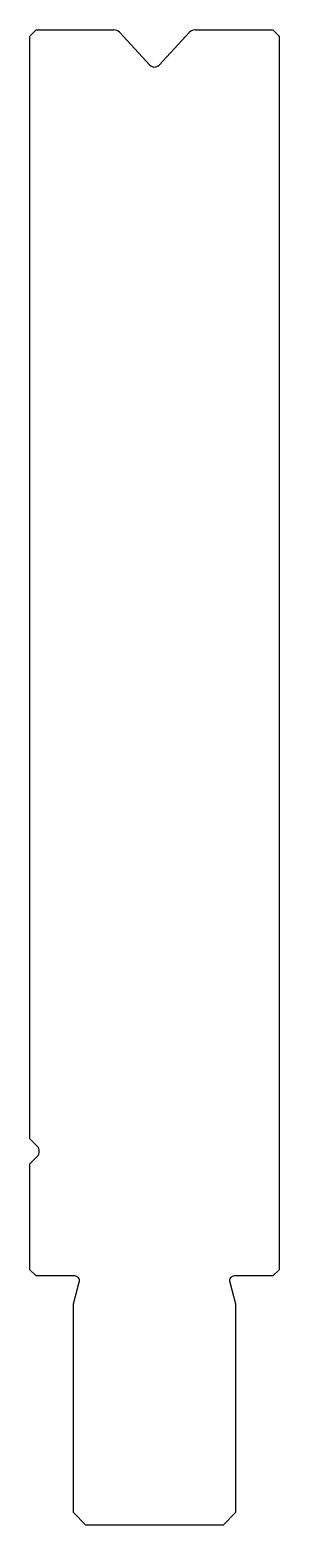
# Model space of a CAD drawing. Header units: metres. Extents: x -10 to 10, y -64 to 56.
import ezdxf

# ---------------------------------------------------------------- set-up
doc = ezdxf.new("R2010")
doc.units = ezdxf.units.M

msp = doc.modelspace()

# ---------------------------------------------------------------- linework, layer by layer
for p, q in [((-9.308257, 56.364659), (-9.808257, 55.864659)), ((-9.808257, -32.635341), (-9.808257, 55.864659)), ((-9.308257, 56.364659), (-3.069144, 56.364659)), ((-2.630332, 56.173858), (-0.173934, 53.539693)), ((0.55742, 53.539693), (3.013818, 56.173858)), ((3.45263, 56.364659), (9.691743, 56.364659)), ((10.191743, 55.864659), (9.691743, 56.364659)), ((10.191743, 55.864659), (10.191743, -43.135341)), ((-9.232521, -33.211077), (-9.808257, -32.635341)), ((-9.808257, -34.635341), (-9.232521, -34.059605)), ((-9.808257, -43.135341), (-9.808257, -34.635341)), ((-9.808257, -43.135341), (-9.308257, -43.635341)), ((9.691743, -43.635341), (10.191743, -43.135341)), ((-6.228257, -43.635341), (-9.308257, -43.635341)), ((-6.308257, -45.879386), (-5.841887, -44.138869)), ((6.225373, -44.138869), (6.691743, -45.879386)), ((9.691743, -43.635341), (6.611743, -43.635341)), ((-6.308257, -62.635341), (-6.308257, -45.879386)), ((6.691743, -45.879386), (6.691743, -62.635341)), ((-6.308257, -62.635341), (-5.308257, -63.635341)), ((5.691743, -63.635341), (6.691743, -62.635341)), ((5.691743, -63.635341), (-5.308257, -63.635341))]:
    msp.add_line(p, q)
for centre, radius, start, end in [((-3.069144, 55.764659), 0.6, 43, 90), ((3.45263, 55.764659), 0.6, 90, 137), ((0.191743, 53.880693), 0.5, 223, 317), ((-9.656785, -33.635341), 0.6, 315, 45), ((-6.228257, -44.035341), 0.4, 345, 90), ((6.611743, -44.035341), 0.4, 90, 195)]:
    msp.add_arc(centre, radius, start, end)

doc.saveas('drawing.dxf')
